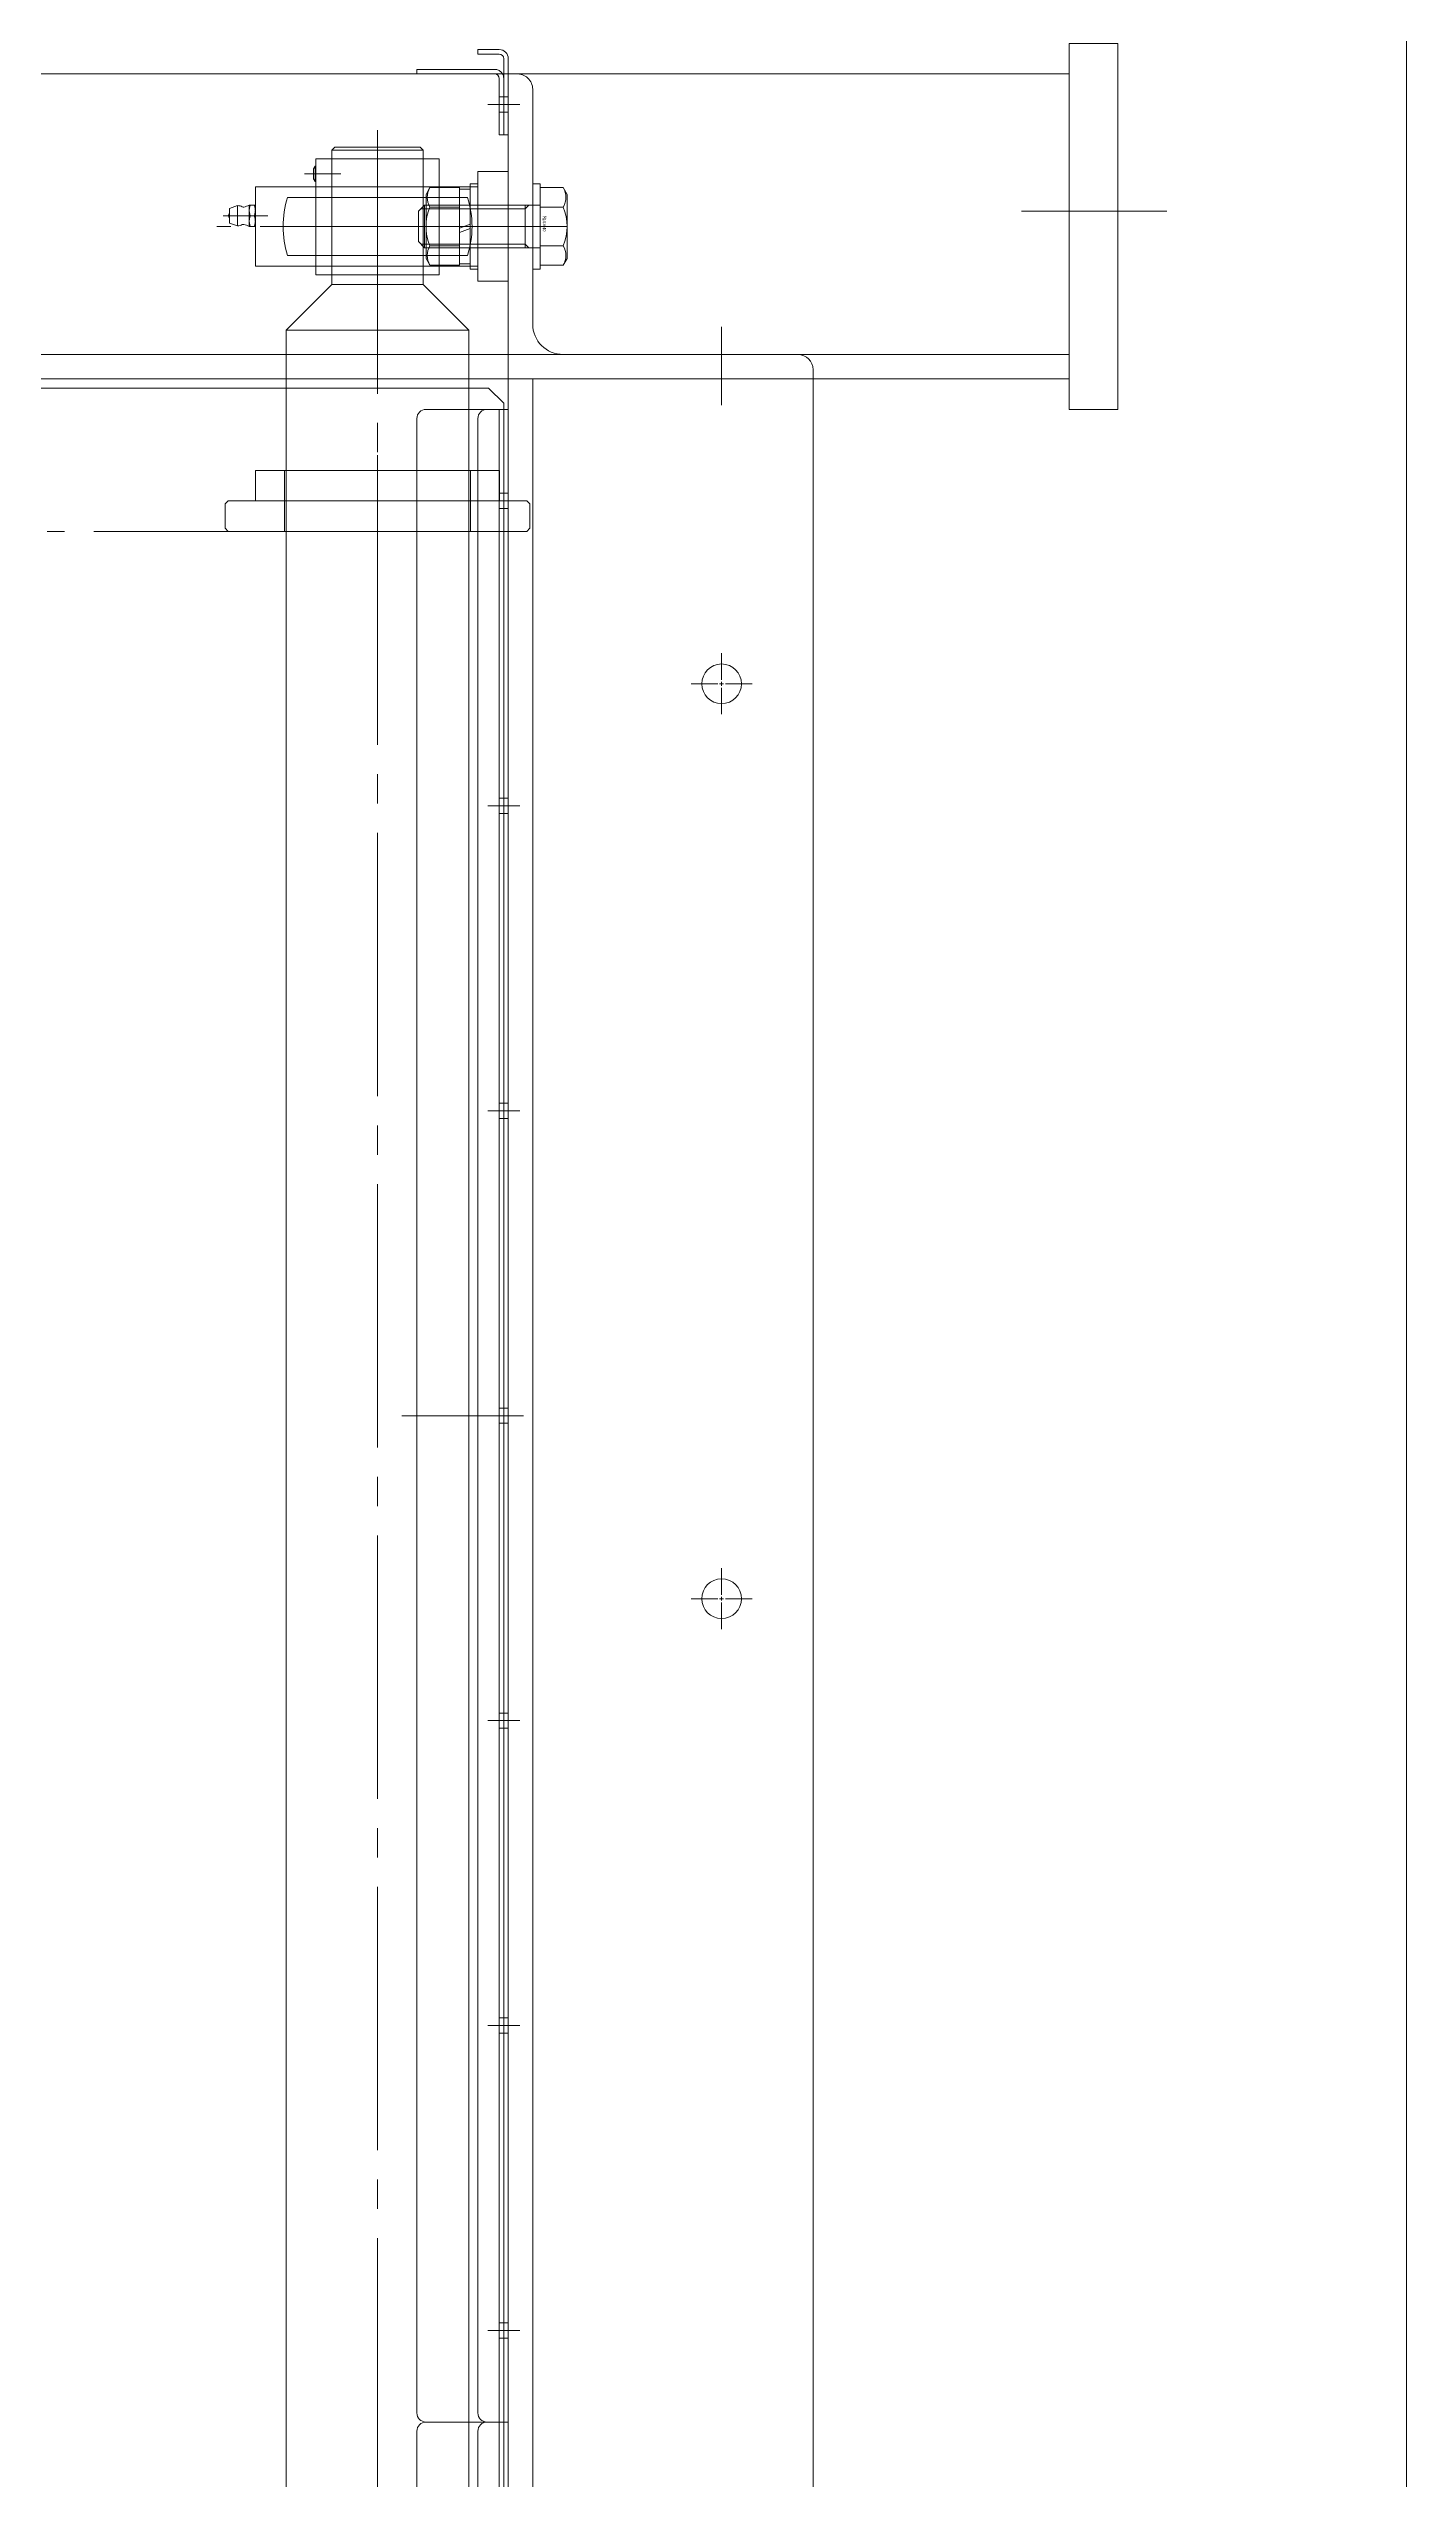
# Model space of a CAD drawing. Units: millimetres at full size. Extents: x -32787 to 32787, y -11878 to 14562.
# Drawn here: x -12539 to -12093, y 10285 to 11083 of the extents above; entities that cross this region are included whole.
import ezdxf
from ezdxf.enums import TextEntityAlignment as Align

# ---------------------------------------------------------------- set-up
doc = ezdxf.new("R2010")
doc.units = ezdxf.units.MM
doc.header["$LTSCALE"] = 9.6
doc.linetypes.add('CHAIN2', pattern=[12, 9, -1, 1, -1])
doc.linetypes.add('DOUBLE_CHAIN2', pattern=[12.8, 9, -1, 0.6, -0.6, 0.6, -1])
for name, color, linetype, lineweight in [('0-7_01_外形線', 134, 'Continuous', 9), ('0-8_04_中心線', 4, 'CHAIN2', 9), ('0-9_03_かくれ線', 5, 'Continuous', 9), ('0-A_06_PHANTOM', 2, 'DOUBLE_CHAIN2', 9), ('0-F_Defpoints', 134, 'Continuous', 9)]:
    doc.layers.add(name, color=color, linetype=linetype, lineweight=lineweight)
doc.styles.add('ＭＳ ゴシック', font='')
doc.styles.get('ＭＳ ゴシック').set_extended_font_data('MS Gothic')

# ---------------------------------------------------------------- blocks, each defined once
blk = doc.blocks.new('U4864')
at = {"layer": '0-8_04_中心線'}
for p, q in [((0, 1.3), (0, 10)), ((-10, 0), (-1.3, 0)), ((1.3, 0), (10, 0)), ((0, -10), (0, -1.3))]:
    blk.add_line(p, q, dxfattribs=at)
at = {"layer": '0-8_04_中心線', "linetype": 'Continuous'}
for p, q in [((-0.65, 0), (0.65, 0)), ((0, -0.65), (0, 0.65))]:
    blk.add_line(p, q, dxfattribs=at)
blk = doc.blocks.new('U4865')
at = {"layer": '0-8_04_中心線'}
for p, q in [((0, 1.3), (0, 10)), ((-10, 0), (-1.3, 0)), ((1.3, 0), (10, 0)), ((0, -10), (0, -1.3))]:
    blk.add_line(p, q, dxfattribs=at)
at = {"layer": '0-8_04_中心線', "linetype": 'Continuous'}
for p, q in [((-0.65, 0), (0.65, 0)), ((0, -0.65), (0, 0.65))]:
    blk.add_line(p, q, dxfattribs=at)

msp = doc.modelspace()

# ---------------------------------------------------------------- linework, layer by layer
at = {"layer": '0-7_01_外形線'}
for p, q in [((-12417.919, 11075.784), (-12392.419, 11075.784)), ((-12389.419, 11074.284), (-12389.419, 11079.284)), ((-12387.919, 11074.284), (-12387.919, 11079.284)), ((-13137.919, 10982.284), (-12203.919, 10982.284)), ((-12460.819, 10971.284), (-12460.819, 10974.284)), ((-12400.819, 10971.284), (-12400.819, 10974.284)), ((-12379.919, 8974.284), (-12379.919, 10974.284)), ((-12397.894, 10307.284), (-12397.894, 10961.284)), ((-12394.894, 10964.284), (-12387.919, 10964.284)), ((-12387.919, 10304.284), (-12387.919, 10964.284)), ((-12397.894, 9647.284), (-12397.894, 10301.284)), ((-12394.894, 10304.284), (-12387.919, 10304.284)), ((-12394.894, 10304.284), (-12387.919, 10304.284)), ((-12387.919, 9644.284), (-12387.919, 10304.284))]:
    msp.add_line(p, q, dxfattribs=at)
for points in [[(-12390.919, 11080.784), (-12397.919, 11080.784), (-12397.919, 11082.284), (-12390.919, 11082.284)], [(-12392.419, 11074.284), (-12417.919, 11074.284), (-12417.919, 11075.784)], [(-13127.419, 10964.284), (-13127.419, 10966.284), (-13122.419, 10971.284), (-12394.419, 10971.284), (-12389.419, 10966.284), (-12389.419, 10964.284)]]:
    msp.add_lwpolyline(points, dxfattribs=at)
for points in [[(-12203.919, 10964.284), (-12187.919, 10964.284), (-12187.919, 11084.284), (-12203.919, 11084.284)], [(-13137.919, 10974.284), (-12203.919, 10974.284), (-12203.919, 11074.284), (-13127.919, 11074.284), (-13137.919, 11064.284)], [(-12387.919, 10974.284), (-12287.919, 10974.284), (-12287.919, 8974.284), (-12387.919, 8974.284)]]:
    msp.add_lwpolyline(points, close=True, dxfattribs=at)
for centre in [(-12317.919, 10874.284), (-12317.919, 10574.284)]:
    msp.add_circle(centre, 6.5, dxfattribs=at)
for centre, radius, start, end in [((-12390.919, 11079.284), 3, 0, 90), ((-12390.919, 11079.284), 1.5, 0, 90), ((-12392.419, 11072.784), 3, 30, 90), ((-12394.894, 10961.284), 3, 90, 180), ((-12394.894, 10307.284), 3, 180, 270), ((-12394.894, 10301.284), 3, 90, 180)]:
    msp.add_arc(centre, radius, start, end, dxfattribs=at)
at = {"layer": '0-8_04_中心線'}
for p, q in [((-12384.169, 11064.284), (-12394.669, 11064.284)), ((-12430.819, 11055.822), (-12430.819, 8892.745)), ((-12430.819, 11003.384), (-12430.819, 11051.484)), ((-12454.819, 11041.484), (-12442.819, 11041.484)), ((-12382.919, 11024.284), (-12483.519, 11024.284)), ((-12466.844, 11027.784), (-12481.447, 11027.784)), ((-12368.619, 11024.284), (-12417.419, 11024.284)), ((-12397.264, 11024.284), (-12370.608, 11024.284)), ((-12219.512, 11029.284), (-12171.863, 11029.284)), ((-12317.919, 10991.302), (-12317.919, 10965.624)), ((-12430.819, 10929.284), (-12430.819, 10949.284)), ((-12430.819, 10919.284), (-12430.819, 10939.284)), ((-12394.669, 10934.284), (-12384.169, 10934.284)), ((-12394.669, 10834.284), (-12384.169, 10834.284)), ((-12394.669, 10734.284), (-12384.169, 10734.284)), ((-12422.894, 10634.284), (-12382.919, 10634.284)), ((-12394.669, 10634.284), (-12384.169, 10634.284)), ((-12394.669, 10534.284), (-12384.169, 10534.284)), ((-12394.669, 10434.284), (-12384.169, 10434.284)), ((-12394.669, 10334.284), (-12384.169, 10334.284))]:
    msp.add_line(p, q, dxfattribs=at)
at = {"layer": '0-9_03_かくれ線'}
for p, q in [((-12389.419, 11066.784), (-12390.919, 11066.784)), ((-12387.919, 11066.784), (-12389.419, 11066.784)), ((-12379.919, 11069.284), (-12379.919, 10992.284)), ((-12389.419, 11061.784), (-12390.919, 11061.784)), ((-12387.919, 11061.784), (-12389.419, 11061.784)), ((-12445.819, 11049.284), (-12415.819, 11049.284)), ((-12451.819, 11043.118), (-12451.319, 11043.984)), ((-12451.819, 11039.85), (-12451.819, 11043.118)), ((-12451.319, 11038.984), (-12451.319, 11043.984)), ((-12451.069, 11043.984), (-12451.319, 11043.984)), ((-12410.569, 11046.484), (-12451.069, 11046.484)), ((-12451.069, 11046.484), (-12451.069, 11008.384)), ((-12445.819, 11046.484), (-12445.819, 11008.384)), ((-12415.819, 11046.484), (-12415.819, 11008.384)), ((-12410.569, 11046.484), (-12410.569, 11037.284)), ((-12410.569, 11046.484), (-12410.569, 11008.384)), ((-12397.919, 11037.284), (-12397.919, 11042.284)), ((-12387.919, 11042.284), (-12397.919, 11042.284)), ((-12387.919, 11037.284), (-12387.919, 11042.284)), ((-12470.919, 11037.284), (-12432.482, 11037.284)), ((-12470.919, 11031.284), (-12470.919, 11037.284)), ((-12460.327, 11033.784), (-12401.31, 11033.784)), ((-12451.819, 11039.85), (-12451.319, 11038.984)), ((-12451.069, 11038.984), (-12451.319, 11038.984)), ((-12397.919, 11037.284), (-12432.482, 11037.284)), ((-12413.648, 11036.985), (-12414.919, 11034.784)), ((-12414.919, 11034.784), (-12414.919, 11013.784)), ((-12403.919, 11036.985), (-12413.648, 11036.985)), ((-12403.919, 11036.985), (-12403.919, 11011.582)), ((-12403.919, 11036.534), (-12403.919, 11023.71)), ((-12400.419, 11036.534), (-12403.919, 11036.534)), ((-12400.419, 11036.534), (-12400.419, 11024.984)), ((-12397.919, 11010.284), (-12397.919, 11038.284)), ((-12397.919, 11037.284), (-12397.919, 11011.284)), ((-12387.919, 11037.284), (-12387.919, 11011.284)), ((-12377.419, 11036.985), (-12369.89, 11036.985)), ((-12377.419, 11036.985), (-12377.419, 11011.582)), ((-12369.89, 11036.985), (-12368.619, 11034.784)), ((-12368.619, 11013.784), (-12368.619, 11034.784)), ((-12479.419, 11030.184), (-12476.719, 11031.084)), ((-12479.419, 11030.184), (-12479.419, 11025.384)), ((-12479.419, 11025.384), (-12476.719, 11024.484)), ((-12476.719, 11031.084), (-12476.719, 11024.484)), ((-12472.919, 11029.534), (-12472.919, 11031.284)), ((-12472.919, 11026.034), (-12472.919, 11029.534)), ((-12472.919, 11024.284), (-12472.919, 11026.034)), ((-12472.606, 11031.284), (-12471.232, 11031.284)), ((-12472.606, 11027.784), (-12471.232, 11027.784)), ((-12472.606, 11024.284), (-12471.232, 11024.284)), ((-12415.419, 11031.284), (-12417.419, 11029.284)), ((-12417.419, 11019.284), (-12417.419, 11029.284)), ((-12382.419, 11030.084), (-12416.619, 11030.084)), ((-12377.419, 11031.284), (-12415.419, 11031.284)), ((-12415.419, 11017.284), (-12415.419, 11031.284)), ((-12403.919, 11030.635), (-12413.648, 11030.635)), ((-12400.419, 11024.984), (-12403.919, 11023.71)), ((-12382.419, 11031.284), (-12382.419, 11017.284)), ((-12382.419, 11030.084), (-12381.219, 11031.284)), ((-12377.419, 11030.635), (-12369.89, 11030.635)), ((-12415.419, 11017.284), (-12417.419, 11019.284)), ((-12382.419, 11018.484), (-12416.619, 11018.484)), ((-12377.419, 11017.284), (-12415.419, 11017.284)), ((-12403.919, 11017.933), (-12413.648, 11017.933)), ((-12400.419, 11023.584), (-12403.919, 11022.31)), ((-12403.919, 11022.31), (-12403.919, 11012.034)), ((-12400.419, 11023.584), (-12400.419, 11012.034)), ((-12382.419, 11018.484), (-12381.219, 11017.284)), ((-12377.419, 11017.933), (-12369.89, 11017.933)), ((-12460.327, 11014.784), (-12401.31, 11014.784)), ((-12410.569, 11008.384), (-12451.069, 11008.384)), ((-12432.482, 11011.284), (-12397.919, 11011.284)), ((-12413.648, 11011.582), (-12414.919, 11013.784)), ((-12403.919, 11011.582), (-12413.648, 11011.582)), ((-12410.569, 11011.284), (-12410.569, 11008.384)), ((-12403.919, 11012.034), (-12400.419, 11012.034)), ((-12397.919, 11010.284), (-12400.419, 11010.284)), ((-12387.919, 11006.284), (-12387.919, 11011.284)), ((-12377.419, 11011.582), (-12369.89, 11011.582)), ((-12369.89, 11011.582), (-12368.619, 11013.784)), ((-12460.819, 10990.284), (-12400.819, 10990.284)), ((-12460.819, 10974.284), (-12460.819, 10990.284)), ((-12400.819, 10974.284), (-12400.819, 10990.284)), ((-12292.919, 10982.284), (-12369.919, 10982.284)), ((-12460.819, 10924.284), (-12460.819, 10971.284)), ((-12400.819, 10924.284), (-12400.819, 10971.284)), ((-12417.894, 10307.284), (-12417.894, 10961.284)), ((-12414.894, 10964.284), (-12387.919, 10964.284)), ((-12390.894, 10304.284), (-12390.894, 10964.284)), ((-12389.394, 10304.284), (-12389.394, 10964.284)), ((-12461.319, 10934.284), (-12461.319, 10944.284)), ((-12400.319, 10934.284), (-12400.319, 10944.284)), ((-12390.819, 10934.284), (-12390.819, 10944.284)), ((-12390.919, 10936.784), (-12387.919, 10936.784)), ((-12390.819, 10934.284), (-12470.819, 10934.284)), ((-12461.319, 10924.284), (-12461.319, 10934.284)), ((-12400.319, 10924.284), (-12400.319, 10934.284)), ((-12390.919, 10931.784), (-12387.919, 10931.784)), ((-12460.819, 9024.284), (-12460.819, 10924.284)), ((-12400.819, 9024.284), (-12400.819, 10924.284)), ((-12390.919, 10836.784), (-12387.919, 10836.784)), ((-12390.919, 10831.784), (-12387.919, 10831.784)), ((-12390.919, 10736.784), (-12387.919, 10736.784)), ((-12390.919, 10731.784), (-12387.919, 10731.784)), ((-12390.919, 10636.784), (-12387.919, 10636.784)), ((-12390.919, 10631.784), (-12387.919, 10631.784)), ((-12390.919, 10536.784), (-12387.919, 10536.784)), ((-12390.919, 10531.784), (-12387.919, 10531.784)), ((-12390.919, 10436.784), (-12387.919, 10436.784)), ((-12390.919, 10431.784), (-12387.919, 10431.784)), ((-12390.919, 10336.784), (-12387.919, 10336.784)), ((-12390.919, 10331.784), (-12387.919, 10331.784)), ((-12417.894, 9647.284), (-12417.894, 10301.284)), ((-12414.894, 10304.284), (-12387.919, 10304.284)), ((-12414.894, 10304.284), (-12387.919, 10304.284)), ((-12390.894, 9644.284), (-12390.894, 10304.284)), ((-12389.394, 9644.284), (-12389.394, 10304.284))]:
    msp.add_line(p, q, dxfattribs=at)
for points in [[(-12389.419, 11074.284), (-12389.419, 11054.284), (-12390.919, 11054.284), (-12390.919, 11072.784)], [(-12387.919, 11074.284), (-12387.919, 11054.284), (-12389.419, 11054.284)], [(-12287.919, 10977.284), (-12287.919, 10974.284), (-12387.919, 10974.284), (-12387.919, 11074.284), (-12384.919, 11074.284)], [(-12415.819, 11005.284), (-12415.819, 11049.284), (-12416.819, 11050.284), (-12444.819, 11050.284), (-12445.819, 11049.284), (-12445.819, 11005.284)], [(-12400.419, 11010.284), (-12400.419, 11038.284), (-12397.919, 11038.284)], [(-12472.606, 11027.784), (-12472.644, 11027.901), (-12472.68, 11028.015), (-12472.712, 11028.129), (-12472.743, 11028.241), (-12472.771, 11028.351), (-12472.796, 11028.461), (-12472.819, 11028.569), (-12472.84, 11028.677), (-12472.858, 11028.784), (-12472.874, 11028.891), (-12472.888, 11028.997), (-12472.899, 11029.104), (-12472.907, 11029.211), (-12472.914, 11029.318), (-12472.918, 11029.425), (-12472.919, 11029.534), (-12472.918, 11029.642), (-12472.914, 11029.75), (-12472.907, 11029.857), (-12472.899, 11029.963), (-12472.888, 11030.07), (-12472.874, 11030.177), (-12472.858, 11030.283), (-12472.84, 11030.391), (-12472.819, 11030.498), (-12472.796, 11030.607), (-12472.771, 11030.716), (-12472.743, 11030.827), (-12472.712, 11030.939), (-12472.68, 11031.052), (-12472.644, 11031.167), (-12472.606, 11031.284)], [(-12472.606, 11031.284), (-12472.644, 11031.284), (-12472.68, 11031.284), (-12472.712, 11031.284), (-12472.743, 11031.284), (-12472.771, 11031.284), (-12472.796, 11031.284), (-12472.819, 11031.284), (-12472.84, 11031.284), (-12472.858, 11031.284), (-12472.874, 11031.284), (-12472.888, 11031.284), (-12472.899, 11031.284), (-12472.907, 11031.284), (-12472.914, 11031.284), (-12472.918, 11031.284), (-12472.919, 11031.284)], [(-12472.606, 11024.284), (-12472.644, 11024.401), (-12472.68, 11024.515), (-12472.712, 11024.629), (-12472.743, 11024.741), (-12472.771, 11024.851), (-12472.796, 11024.961), (-12472.819, 11025.069), (-12472.84, 11025.177), (-12472.858, 11025.284), (-12472.874, 11025.391), (-12472.888, 11025.497), (-12472.899, 11025.604), (-12472.907, 11025.711), (-12472.914, 11025.818), (-12472.918, 11025.925), (-12472.919, 11026.034), (-12472.918, 11026.142), (-12472.914, 11026.25), (-12472.907, 11026.357), (-12472.899, 11026.463), (-12472.888, 11026.57), (-12472.874, 11026.677), (-12472.858, 11026.783), (-12472.84, 11026.891), (-12472.819, 11026.998), (-12472.796, 11027.107), (-12472.771, 11027.216), (-12472.743, 11027.327), (-12472.712, 11027.439), (-12472.68, 11027.552), (-12472.644, 11027.667), (-12472.606, 11027.784)], [(-12472.919, 11024.284), (-12472.918, 11024.284), (-12472.914, 11024.284), (-12472.907, 11024.284), (-12472.899, 11024.284), (-12472.888, 11024.284), (-12472.874, 11024.284), (-12472.858, 11024.284), (-12472.84, 11024.284), (-12472.819, 11024.284), (-12472.796, 11024.284), (-12472.771, 11024.284), (-12472.743, 11024.284), (-12472.712, 11024.284), (-12472.68, 11024.284), (-12472.644, 11024.284), (-12472.606, 11024.284)], [(-12471.232, 11031.284), (-12471.194, 11031.167), (-12471.158, 11031.052), (-12471.125, 11030.939), (-12471.095, 11030.827), (-12471.067, 11030.716), (-12471.042, 11030.607), (-12471.019, 11030.498), (-12470.998, 11030.391), (-12470.98, 11030.283), (-12470.964, 11030.177), (-12470.95, 11030.07), (-12470.939, 11029.963), (-12470.93, 11029.857), (-12470.924, 11029.75), (-12470.92, 11029.642), (-12470.919, 11029.534)], [(-12470.919, 11031.284), (-12470.92, 11031.284), (-12470.924, 11031.284), (-12470.93, 11031.284), (-12470.939, 11031.284), (-12470.95, 11031.284), (-12470.964, 11031.284), (-12470.98, 11031.284), (-12470.998, 11031.284), (-12471.019, 11031.284), (-12471.042, 11031.284), (-12471.067, 11031.284), (-12471.095, 11031.284), (-12471.125, 11031.284), (-12471.158, 11031.284), (-12471.194, 11031.284), (-12471.232, 11031.284)], [(-12470.919, 11029.534), (-12470.92, 11029.425), (-12470.924, 11029.318), (-12470.93, 11029.211), (-12470.939, 11029.104), (-12470.95, 11028.997), (-12470.964, 11028.891), (-12470.98, 11028.784), (-12470.998, 11028.677), (-12471.019, 11028.569), (-12471.042, 11028.461), (-12471.067, 11028.351), (-12471.095, 11028.241), (-12471.125, 11028.129), (-12471.158, 11028.015), (-12471.194, 11027.901), (-12471.232, 11027.784), (-12471.194, 11027.667), (-12471.158, 11027.552), (-12471.125, 11027.439), (-12471.095, 11027.327), (-12471.067, 11027.216), (-12471.042, 11027.107), (-12471.019, 11026.998), (-12470.998, 11026.891), (-12470.98, 11026.783), (-12470.964, 11026.677), (-12470.95, 11026.57), (-12470.939, 11026.463), (-12470.93, 11026.357), (-12470.924, 11026.25), (-12470.92, 11026.142), (-12470.919, 11026.034), (-12470.92, 11025.925), (-12470.924, 11025.818), (-12470.93, 11025.711), (-12470.939, 11025.604), (-12470.95, 11025.497), (-12470.964, 11025.391), (-12470.98, 11025.284)], [(-12470.98, 11025.284), (-12470.998, 11025.177), (-12471.019, 11025.069), (-12471.042, 11024.961), (-12471.067, 11024.851), (-12471.095, 11024.741), (-12471.125, 11024.629), (-12471.158, 11024.515), (-12471.194, 11024.401), (-12471.232, 11024.284), (-12471.194, 11024.284), (-12471.158, 11024.284), (-12471.125, 11024.284), (-12471.095, 11024.284), (-12471.067, 11024.284), (-12471.042, 11024.284), (-12471.019, 11024.284), (-12470.998, 11024.284), (-12470.98, 11024.284), (-12470.964, 11024.284), (-12470.95, 11024.284), (-12470.939, 11024.284), (-12470.93, 11024.284), (-12470.924, 11024.284), (-12470.92, 11024.284), (-12470.919, 11024.284)], [(-12470.919, 11031.284), (-12470.919, 11029.534), (-12470.919, 11026.034), (-12470.919, 11024.284)], [(-12432.482, 11011.284), (-12470.919, 11011.284), (-12470.919, 11024.284)], [(-12387.919, 11006.284), (-12397.919, 11006.284), (-12397.919, 11011.284)], [(-12460.819, 10990.284), (-12445.819, 11005.284), (-12415.819, 11005.284), (-12400.819, 10990.284)], [(-12397.894, 9974.284), (-12394.419, 9974.284), (-12389.419, 9979.284), (-12389.419, 10964.284)], [(-12470.819, 10934.284), (-12470.819, 10944.284), (-12390.819, 10944.284)]]:
    msp.add_lwpolyline(points, dxfattribs=at)
for points in [[(-12397.919, 11010.284), (-12397.919, 11038.284), (-12400.419, 11038.284), (-12400.419, 11010.284)], [(-12379.919, 11038.226), (-12379.919, 11010.226), (-12377.419, 11010.226), (-12377.419, 11038.226)], [(-12479.819, 10924.284), (-12480.819, 10925.284), (-12480.819, 10933.284), (-12479.819, 10934.284), (-12381.819, 10934.284), (-12380.819, 10933.284), (-12380.819, 10925.284), (-12381.819, 10924.284)]]:
    msp.add_lwpolyline(points, close=True, dxfattribs=at)
for centre, radius, start, end in [((-12392.419, 11072.784), 1.5, 0, 90), ((-12392.419, 11072.784), 3, 0, 30), ((-12384.919, 11069.284), 5, 0, 94.03841), ((-12430.819, 11024.284), 31, 162.15448, 197.84552), ((-12408.148, 11033.81), 6.351, 150.00001, 209.99999), ((-12430.819, 11024.284), 31, 342.15448, 17.84552), ((-12375.39, 11033.81), 6.351, 330.00001, 29.99999), ((-12478.131, 11027.784), 1.587, 144.19606, 215.80394), ((-12476.719, 11027.784), 3.3, 62.51297, 90), ((-12476.719, 11027.784), 3.3, 270, 297.48703), ((-12474.827, 11031.421), 0.8, 242.51297, 281.34664), ((-12474.827, 11024.147), 0.8, 78.65336, 117.48703), ((-12475.85, 11036.519), 6, 281.34664, 299.23902), ((-12475.85, 11019.048), 6, 60.76098, 78.65336), ((-12398.419, 11024.284), 16.5, 157.36311, 202.63689), ((-12385.119, 11024.284), 16.5, 337.36311, 22.63689), ((-12408.148, 11014.757), 6.351, 150.00001, 209.99999), ((-12375.39, 11014.757), 6.351, 330.00001, 29.99999), ((-12369.919, 10992.284), 10, 180, 270), ((-12292.919, 10977.284), 5, 360, 90), ((-12414.894, 10961.284), 3, 90, 180), ((-12414.894, 10307.284), 3, 180, 270), ((-12414.894, 10301.284), 3, 90, 180)]:
    msp.add_arc(centre, radius, start, end, dxfattribs=at)
at = {"layer": '0-A_06_PHANTOM', "color": 5}
msp.add_lwpolyline([(-13015.419, 9024.284), (-13015.419, 10924.284), (-12400.819, 10924.284), (-12400.819, 9024.284)], close=True, dxfattribs=at)
at = {"layer": '0-F_Defpoints'}
msp.add_lwpolyline([(-13935.445, 11145.374), (-12093.235, 11145.374), (-12093.235, 8694.858), (-13935.445, 8694.858)], close=True, dxfattribs=at)

# ---------------------------------------------------------------- block references
at = {"layer": '0-8_04_中心線'}
for name, p in [('U4864', (-12317.919, 10874.284)), ('U4865', (-12317.919, 10574.284))]:
    msp.add_blockref(name, p, dxfattribs=at)

# ---------------------------------------------------------------- texts
at = {"layer": '0-9_03_かくれ線', "style": 'ＭＳ ゴシック', "width": 0.8}
msp.add_text('M14×40', height=1.1, rotation=270, dxfattribs=at).set_placement((-12376.919, 11027.62), align=Align.BOTTOM_LEFT)

doc.saveas('drawing.dxf')
